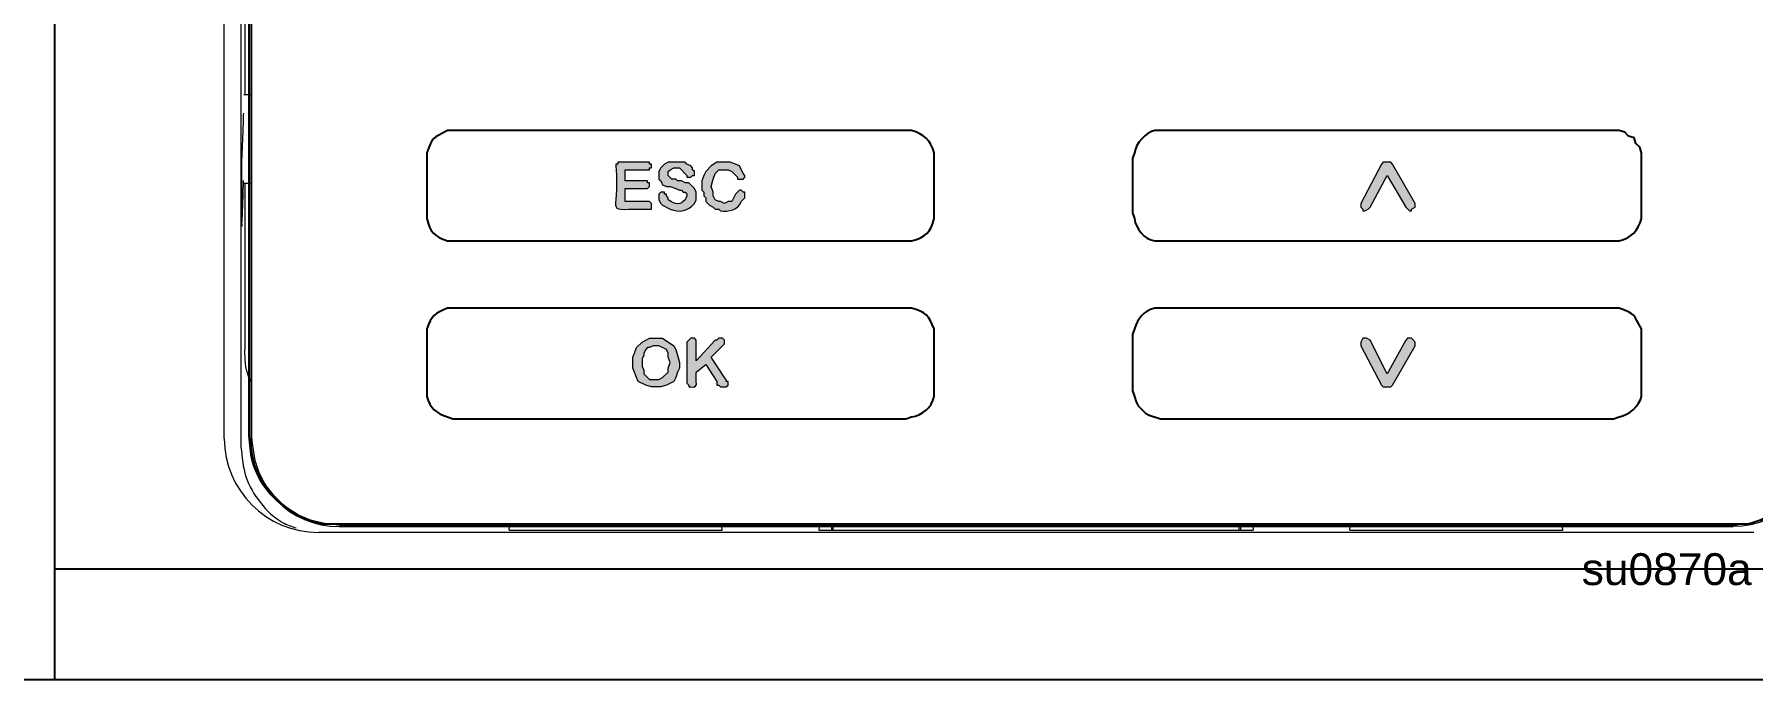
# Model space of a CAD drawing. Header units: millimetres. Extents: x 11355 to 11505, y 8083 to 8171.
# Drawn here: x 11372.569 to 11375.773, y 8087.563 to 8088.766 of the extents above; entities that cross this region are included whole.
import ezdxf

# ---------------------------------------------------------------- set-up
doc = ezdxf.new("R2010")
doc.units = ezdxf.units.MM
doc.layers.add('UPS', color=7, linetype='Continuous')
doc.styles.get("Standard").update_dxf_attribs({"font": 'arial.ttf'})

# ---------------------------------------------------------------- blocks, each defined once
blk = doc.blocks.new('UPS - Display Interface')
at = {"layer": 'UPS'}
h = blk.add_hatch(color=256, dxfattribs=at)
h.dxf.hatch_style = 1
edge = h.paths.add_edge_path()
edge.add_spline(control_points=[(-49.44, 45.36), (-49.44, 45.36), (-52.32, 45.36), (-52.32, 45.36), (-52.32, 45.36), (-52.32, 43.92), (-52.32, 43.92), (-52.32, 43.92), (-49.44, 43.92), (-49.44, 43.92), (-49.44, 43.92), (-49.44, 43.68), (-49.44, 43.68), (-49.44, 43.68), (-49.2, 43.68), (-49.2, 43.68), (-49.2, 43.68), (-49.2, 43.2), (-49.2, 43.2), (-49.2, 43.2), (-49.44, 42.96), (-49.44, 42.96), (-49.44, 42.96), (-52.32, 42.96), (-52.32, 42.96), (-52.32, 42.96), (-52.32, 41.28), (-52.32, 41.28), (-52.32, 41.28), (-49.2, 41.28), (-49.2, 41.28), (-49.2, 41.28), (-48.96, 41.04), (-48.96, 41.04), (-48.96, 41.04), (-48.96, 40.32), (-48.96, 40.32), (-48.96, 40.32), (-49.2, 40.32), (-49.2, 40.32), (-55.49, 40.41), (-52.92, 39.13), (-53.52, 45.84), (-53.52, 45.84), (-53.52, 46.08), (-53.52, 46.08), (-53.52, 46.08), (-53.28, 46.08), (-53.28, 46.08), (-53.28, 46.08), (-53.28, 46.32), (-53.28, 46.32), (-53.28, 46.32), (-49.2, 46.32), (-49.2, 46.32), (-49.2, 46.32), (-49.2, 46.08), (-49.2, 46.08), (-49.2, 46.08), (-48.96, 46.08), (-48.96, 46.08), (-48.96, 46.08), (-48.96, 45.6), (-48.96, 45.6), (-48.96, 45.6), (-49.2, 45.6), (-49.2, 45.6), (-49.2, 45.6), (-49.2, 45.36), (-49.2, 45.36), (-49.2, 45.36), (-49.44, 45.36), (-49.44, 45.36)], knot_values=[0, 0, 0, 0, 1, 1, 1, 2, 2, 2, 3, 3, 3, 4, 4, 4, 5, 5, 5, 6, 6, 6, 7, 7, 7, 8, 8, 8, 9, 9, 9, 10, 10, 10, 11, 11, 11, 12, 12, 12, 13, 13, 13, 14, 14, 14, 15, 15, 15, 16, 16, 16, 17, 17, 17, 18, 18, 18, 19, 19, 19, 20, 20, 20, 21, 21, 21, 22, 22, 22, 23, 23, 23, 24, 24, 24, 24], degree=3, periodic=0)
edge = h.paths.add_edge_path()
edge.add_spline(control_points=[(-43.2, 42), (-43.2, 42), (-43.2, 41.52), (-43.2, 41.52), (-43.2, 41.52), (-43.44, 41.04), (-43.44, 41.04), (-44.27, 40.07), (-45.36, 39.79), (-46.56, 40.32), (-46.56, 40.32), (-47.52, 40.8), (-47.52, 40.8), (-47.52, 40.8), (-47.76, 41.04), (-47.76, 41.04), (-47.76, 41.04), (-48, 41.52), (-48, 41.52), (-48, 41.52), (-48, 42.24), (-48, 42.24), (-48, 42.24), (-47.76, 42.48), (-47.76, 42.48), (-47.76, 42.48), (-47.28, 42.48), (-47.28, 42.48), (-47.28, 42.48), (-47.28, 42.24), (-47.28, 42.24), (-47.28, 42.24), (-47.04, 42.24), (-47.04, 42.24), (-47.04, 42.24), (-47.04, 42), (-47.04, 42), (-47.04, 42), (-46.8, 41.76), (-46.8, 41.76), (-46.8, 41.76), (-46.8, 41.52), (-46.8, 41.52), (-46.37, 41.13), (-45.35, 40.69), (-44.88, 41.28), (-44.88, 41.28), (-44.64, 41.52), (-44.64, 41.52), (-44.64, 41.52), (-44.4, 42), (-44.4, 42), (-44.4, 42), (-44.4, 42.24), (-44.4, 42.24), (-44.4, 42.24), (-44.64, 42.48), (-44.64, 42.48), (-44.64, 42.48), (-44.88, 42.48), (-44.88, 42.48), (-44.88, 42.48), (-45.12, 42.72), (-45.12, 42.72), (-45.12, 42.72), (-45.36, 42.72), (-45.36, 42.72), (-45.36, 42.72), (-45.84, 42.96), (-45.84, 42.96), (-45.84, 42.96), (-46.56, 43.2), (-46.56, 43.2), (-46.56, 43.2), (-47.04, 43.2), (-47.04, 43.2), (-47.04, 43.2), (-47.52, 43.44), (-47.52, 43.44), (-47.52, 43.44), (-47.76, 43.92), (-47.76, 43.92), (-47.76, 43.92), (-48, 44.16), (-48, 44.16), (-48, 44.16), (-48, 45.12), (-48, 45.12), (-48, 45.12), (-47.76, 45.6), (-47.76, 45.6), (-47.76, 45.6), (-47.28, 46.08), (-47.28, 46.08), (-47.28, 46.08), (-46.8, 46.32), (-46.8, 46.32), (-46.8, 46.32), (-44.64, 46.32), (-44.64, 46.32), (-44.64, 46.32), (-44.4, 46.08), (-44.4, 46.08), (-44.4, 46.08), (-43.92, 45.84), (-43.92, 45.84), (-43.92, 45.84), (-43.68, 45.6), (-43.68, 45.6), (-43.68, 45.6), (-43.68, 45.36), (-43.68, 45.36), (-43.68, 45.36), (-43.44, 45.12), (-43.44, 45.12), (-43.44, 45.12), (-43.44, 44.64), (-43.44, 44.64), (-43.44, 44.64), (-43.68, 44.64), (-43.68, 44.64), (-43.68, 44.64), (-43.92, 44.4), (-43.92, 44.4), (-43.92, 44.4), (-44.4, 44.4), (-44.4, 44.4), (-44.4, 44.4), (-44.4, 44.64), (-44.4, 44.64), (-44.4, 44.64), (-45.36, 45.6), (-45.36, 45.6), (-45.36, 45.6), (-46.08, 45.6), (-46.08, 45.6), (-46.08, 45.6), (-46.56, 45.36), (-46.56, 45.36), (-46.56, 45.36), (-46.8, 45.12), (-46.8, 45.12), (-46.8, 45.12), (-46.8, 44.64), (-46.8, 44.64), (-46.8, 44.64), (-46.32, 44.16), (-46.32, 44.16), (-46.32, 44.16), (-45.84, 44.16), (-45.84, 44.16), (-45.84, 44.16), (-45.6, 43.92), (-45.6, 43.92), (-45.6, 43.92), (-45.12, 43.92), (-45.12, 43.92), (-45.12, 43.92), (-44.64, 43.68), (-44.64, 43.68), (-44.64, 43.68), (-44.16, 43.68), (-44.16, 43.68), (-44.16, 43.68), (-43.44, 42.96), (-43.44, 42.96), (-43.44, 42.96), (-43.2, 42.48), (-43.2, 42.48), (-43.2, 42.48), (-43.2, 42), (-43.2, 42)], knot_values=[0, 0, 0, 0, 1, 1, 1, 2, 2, 2, 3, 3, 3, 4, 4, 4, 5, 5, 5, 6, 6, 6, 7, 7, 7, 8, 8, 8, 9, 9, 9, 10, 10, 10, 11, 11, 11, 12, 12, 12, 13, 13, 13, 14, 14, 14, 15, 15, 15, 16, 16, 16, 17, 17, 17, 18, 18, 18, 19, 19, 19, 20, 20, 20, 21, 21, 21, 22, 22, 22, 23, 23, 23, 24, 24, 24, 25, 25, 25, 26, 26, 26, 27, 27, 27, 28, 28, 28, 29, 29, 29, 30, 30, 30, 31, 31, 31, 32, 32, 32, 33, 33, 33, 34, 34, 34, 35, 35, 35, 36, 36, 36, 37, 37, 37, 38, 38, 38, 39, 39, 39, 40, 40, 40, 41, 41, 41, 42, 42, 42, 43, 43, 43, 44, 44, 44, 45, 45, 45, 46, 46, 46, 47, 47, 47, 48, 48, 48, 49, 49, 49, 50, 50, 50, 51, 51, 51, 52, 52, 52, 53, 53, 53, 54, 54, 54, 55, 55, 55, 56, 56, 56, 57, 57, 57, 57], degree=3, periodic=0)
edge = h.paths.add_edge_path()
edge.add_spline(control_points=[(-36.96, 42.24), (-36.96, 42.24), (-36.96, 41.76), (-36.96, 41.76), (-36.96, 41.76), (-37.44, 41.28), (-37.44, 41.28), (-37.78, 40.2), (-39.1, 39.96), (-40.08, 40.08), (-40.08, 40.08), (-40.32, 40.32), (-40.32, 40.32), (-40.32, 40.32), (-40.8, 40.32), (-40.8, 40.32), (-40.8, 40.32), (-41.04, 40.56), (-41.04, 40.56), (-41.04, 40.56), (-41.52, 40.8), (-41.52, 40.8), (-41.52, 40.8), (-42, 41.28), (-42, 41.28), (-42, 41.28), (-42, 41.76), (-42, 41.76), (-42, 41.76), (-42.24, 42), (-42.24, 42), (-42.24, 42), (-42.24, 42.48), (-42.24, 42.48), (-42.24, 42.48), (-42.48, 42.72), (-42.48, 42.72), (-42.48, 42.72), (-42.48, 43.92), (-42.48, 43.92), (-42.48, 43.92), (-42.24, 44.64), (-42.24, 44.64), (-42.24, 44.64), (-42, 45.12), (-42, 45.12), (-42, 45.12), (-41.28, 45.84), (-41.28, 45.84), (-41.28, 45.84), (-40.56, 46.32), (-40.56, 46.32), (-40.56, 46.32), (-38.88, 46.32), (-38.88, 46.32), (-38.88, 46.32), (-38.16, 46.08), (-38.16, 46.08), (-38.16, 46.08), (-37.68, 45.84), (-37.68, 45.84), (-37.68, 45.84), (-37.2, 44.88), (-37.2, 44.88), (-37.2, 44.88), (-36.96, 44.64), (-36.96, 44.64), (-36.96, 44.64), (-36.96, 44.4), (-36.96, 44.4), (-36.96, 44.4), (-37.2, 44.16), (-37.2, 44.16), (-37.2, 44.16), (-37.92, 44.16), (-37.92, 44.16), (-37.92, 44.16), (-37.92, 44.4), (-37.92, 44.4), (-37.92, 44.4), (-38.64, 45.12), (-38.64, 45.12), (-38.64, 45.12), (-39.12, 45.36), (-39.12, 45.36), (-39.12, 45.36), (-40.32, 45.36), (-40.32, 45.36), (-40.32, 45.36), (-40.8, 44.88), (-40.8, 44.88), (-40.8, 44.88), (-41.04, 44.16), (-41.04, 44.16), (-41.04, 44.16), (-41.28, 43.2), (-41.28, 43.2), (-41.28, 43.2), (-41.04, 42.48), (-41.04, 42.48), (-41.04, 42.48), (-41.04, 42), (-41.04, 42), (-41.04, 42), (-40.8, 41.52), (-40.8, 41.52), (-40.8, 41.52), (-40.32, 41.28), (-40.32, 41.28), (-40.32, 41.28), (-40.08, 41.28), (-40.08, 41.28), (-40.08, 41.28), (-39.6, 41.04), (-39.6, 41.04), (-39.6, 41.04), (-39.12, 41.28), (-39.12, 41.28), (-39.12, 41.28), (-38.64, 41.28), (-38.64, 41.28), (-38.64, 41.28), (-38.16, 42.24), (-38.16, 42.24), (-38.16, 42.24), (-37.68, 42.72), (-37.68, 42.72), (-37.68, 42.72), (-37.44, 42.72), (-37.44, 42.72), (-37.44, 42.72), (-37.2, 42.48), (-37.2, 42.48), (-37.2, 42.48), (-36.96, 42.48), (-36.96, 42.48), (-36.96, 42.48), (-36.96, 42.24), (-36.96, 42.24)], knot_values=[0, 0, 0, 0, 1, 1, 1, 2, 2, 2, 3, 3, 3, 4, 4, 4, 5, 5, 5, 6, 6, 6, 7, 7, 7, 8, 8, 8, 9, 9, 9, 10, 10, 10, 11, 11, 11, 12, 12, 12, 13, 13, 13, 14, 14, 14, 15, 15, 15, 16, 16, 16, 17, 17, 17, 18, 18, 18, 19, 19, 19, 20, 20, 20, 21, 21, 21, 22, 22, 22, 23, 23, 23, 24, 24, 24, 25, 25, 25, 26, 26, 26, 27, 27, 27, 28, 28, 28, 29, 29, 29, 30, 30, 30, 31, 31, 31, 32, 32, 32, 33, 33, 33, 34, 34, 34, 35, 35, 35, 36, 36, 36, 37, 37, 37, 38, 38, 38, 39, 39, 39, 40, 40, 40, 41, 41, 41, 42, 42, 42, 43, 43, 43, 44, 44, 44, 45, 45, 45, 46, 46, 46, 46], degree=3, periodic=0)
for points in [[(48.96, 41.04), (46.08, 46.08), (45.84, 46.32), (44.88, 46.32), (44.64, 46.08), (42, 41.04), (42, 40.56), (42.24, 40.32), (42.24, 40.08), (42.48, 40.08), (42.96, 40.32), (43.2, 40.56), (45.36, 44.64), (47.76, 40.56), (48.24, 40.08), (48.48, 40.08), (48.48, 40.32), (48.96, 40.56)], [(48.48, 23.76), (48, 23.76), (47.76, 23.52), (45.36, 19.2), (43.2, 23.52), (42.72, 23.76), (42.24, 23.76), (42, 23.28), (42, 22.8), (44.64, 17.76), (44.88, 17.52), (45.84, 17.52), (46.08, 17.76), (48.96, 22.8), (48.96, 23.28)]]:
    blk.add_hatch(color=256, dxfattribs=at).paths.add_polyline_path(points)
h = blk.add_hatch(color=256, dxfattribs=at)
h.paths.add_polyline_path([(-48.48, 23.76), (-47.52, 23.76), (-46.08, 22.8), (-45.84, 22.32), (-45.6, 21.6), (-45.36, 20.64), (-45.36, 19.92), (-45.6, 19.44), (-45.84, 18.72), (-46.08, 18.24), (-47.04, 17.76), (-47.76, 17.52), (-48.96, 17.52), (-49.68, 17.76), (-50.64, 18.24), (-50.88, 18.72), (-51.12, 19.44), (-51.36, 19.92), (-51.36, 21.36), (-51.12, 21.84), (-50.88, 22.56), (-50.16, 23.28), (-49.2, 23.76)])
h.paths.add_polyline_path([(-46.56, 20.64), (-46.8, 21.36), (-46.8, 21.84), (-47.04, 22.32), (-48, 22.8), (-48.72, 22.8), (-49.2, 22.56), (-49.44, 22.56), (-49.68, 22.32), (-49.92, 21.84), (-49.92, 21.6), (-50.16, 21.12), (-50.16, 20.16), (-49.92, 19.68), (-49.92, 19.2), (-49.2, 18.48), (-48, 18.48), (-47.52, 18.72), (-46.8, 19.44), (-46.8, 19.92)])
h = blk.add_hatch(color=256, dxfattribs=at)
h.dxf.hatch_style = 1
edge = h.paths.add_edge_path()
edge.add_spline(control_points=[(-43.2, 23.04), (-43.2, 23.04), (-43.2, 20.88), (-43.2, 20.88), (-43.2, 20.88), (-40.8, 23.52), (-40.8, 23.52), (-40.8, 23.52), (-40.56, 23.52), (-40.56, 23.52), (-40.56, 23.52), (-40.32, 23.76), (-40.32, 23.76), (-40.32, 23.76), (-39.84, 23.76), (-39.84, 23.76), (-39.84, 23.76), (-39.6, 23.52), (-39.6, 23.52), (-39.6, 23.52), (-39.6, 23.04), (-39.6, 23.04), (-39.6, 23.04), (-41.28, 21.36), (-41.28, 21.36), (-41.28, 21.36), (-39.6, 18.72), (-39.6, 18.72), (-39.6, 18.72), (-39.36, 18.48), (-39.36, 18.48), (-39.36, 18.48), (-39.36, 18.24), (-39.36, 18.24), (-39.36, 18.24), (-39.12, 18.24), (-39.12, 18.24), (-39.12, 18.24), (-39.12, 17.76), (-39.12, 17.76), (-39.12, 17.76), (-39.36, 17.52), (-39.36, 17.52), (-39.36, 17.52), (-40.08, 17.52), (-40.08, 17.52), (-40.08, 17.52), (-40.32, 17.76), (-40.32, 17.76), (-40.32, 17.76), (-40.56, 17.76), (-40.56, 17.76), (-40.56, 17.76), (-40.56, 18.24), (-40.56, 18.24), (-40.56, 18.24), (-42, 20.4), (-42, 20.4), (-42, 20.4), (-43.2, 19.44), (-43.2, 19.44), (-43.2, 19.44), (-43.2, 18.24), (-43.2, 18.24), (-43.13, 17.61), (-43.29, 17.45), (-43.92, 17.52), (-43.92, 17.52), (-44.16, 17.52), (-44.16, 17.52), (-44.16, 17.52), (-44.16, 17.76), (-44.16, 17.76), (-44.16, 17.76), (-44.4, 18), (-44.4, 18), (-44.4, 18), (-44.4, 23.28), (-44.4, 23.28), (-44.4, 23.28), (-43.92, 23.76), (-43.92, 23.76), (-43.92, 23.76), (-43.44, 23.76), (-43.44, 23.76), (-43.44, 23.76), (-43.2, 23.52), (-43.2, 23.52), (-43.2, 23.52), (-43.2, 23.04), (-43.2, 23.04)], knot_values=[0, 0, 0, 0, 1, 1, 1, 2, 2, 2, 3, 3, 3, 4, 4, 4, 5, 5, 5, 6, 6, 6, 7, 7, 7, 8, 8, 8, 9, 9, 9, 10, 10, 10, 11, 11, 11, 12, 12, 12, 13, 13, 13, 14, 14, 14, 15, 15, 15, 16, 16, 16, 17, 17, 17, 18, 18, 18, 19, 19, 19, 20, 20, 20, 21, 21, 21, 22, 22, 22, 23, 23, 23, 24, 24, 24, 25, 25, 25, 26, 26, 26, 27, 27, 27, 28, 28, 28, 29, 29, 29, 30, 30, 30, 30], degree=3, periodic=0)
at = {"layer": 'UPS', "lineweight": 25}
for points in [[(-100.56, 189.84), (-100.56, 11.28)], [(-77.76, 46.8), (-77.76, 39.84)], [(-12.72, 39.84), (-12.72, 46.8)], [(12.72, 46.8), (12.72, 39.84)], [(78, 39.84), (78, 46.8)], [(-77.76, 24.24), (-77.76, 17.04)], [(-12.72, 17.04), (-12.72, 24.24)], [(12.72, 24.24), (12.72, 17.04)], [(78, 17.04), (78, 24.24)], [(12.72, 17.04), (12.96, 16.32), (13.2, 15.6), (13.44, 15.12), (14.4, 14.16), (14.88, 13.92), (16.32, 13.44), (74.4, 13.44)], [(-89.28, 0), (89.28, 0)]]:
    blk.add_lwpolyline(points, dxfattribs=at)
at = {"layer": 'UPS', "lineweight": 0}
for points in [[(48.96, 41.04), (46.08, 46.08), (45.84, 46.32), (44.88, 46.32), (44.64, 46.08), (42, 41.04), (42, 40.56), (42.24, 40.32), (42.24, 40.08), (42.48, 40.08), (42.96, 40.32), (43.2, 40.56), (45.36, 44.64), (47.76, 40.56), (48.24, 40.08), (48.48, 40.08), (48.48, 40.32), (48.96, 40.56), (48.96, 41.04)], [(-48.48, 23.76), (-47.52, 23.76), (-46.08, 22.8), (-45.84, 22.32), (-45.6, 21.6), (-45.36, 20.64), (-45.36, 19.92), (-45.6, 19.44), (-45.84, 18.72), (-46.08, 18.24), (-47.04, 17.76), (-47.76, 17.52), (-48.96, 17.52), (-49.68, 17.76), (-50.64, 18.24), (-50.88, 18.72), (-51.12, 19.44), (-51.36, 19.92), (-51.36, 21.36), (-51.12, 21.84), (-50.88, 22.56), (-50.16, 23.28), (-49.2, 23.76), (-48.48, 23.76)], [(-46.56, 20.64), (-46.8, 21.36), (-46.8, 21.84), (-47.04, 22.32), (-48, 22.8), (-48.72, 22.8), (-49.2, 22.56), (-49.44, 22.56), (-49.68, 22.32), (-49.92, 21.84), (-49.92, 21.6), (-50.16, 21.12), (-50.16, 20.16), (-49.92, 19.68), (-49.92, 19.2), (-49.2, 18.48), (-48, 18.48), (-47.52, 18.72), (-46.8, 19.44), (-46.8, 19.92), (-46.56, 20.64)], [(48.48, 23.76), (48, 23.76), (47.76, 23.52), (45.36, 19.2), (43.2, 23.52), (42.72, 23.76), (42.24, 23.76), (42, 23.28), (42, 22.8), (44.64, 17.76), (44.88, 17.52), (45.84, 17.52), (46.08, 17.76), (48.96, 22.8), (48.96, 23.28), (48.48, 23.76)]]:
    blk.add_lwpolyline(points, dxfattribs=at)
at = {"layer": 'UPS', "lineweight": 25}
for points, knots in [([(-12.72, 46.8), (-12.72, 46.8), (-12.72, 47.52), (-12.72, 47.52), (-13.13, 49.17), (-14.01, 49.91), (-15.6, 50.4), (-15.6, 50.4), (-16.32, 50.4), (-16.32, 50.4), (-16.32, 50.4), (-74.4, 50.4), (-74.4, 50.4), (-74.4, 50.4), (-75.12, 50.4), (-75.12, 50.4), (-76.98, 49.29), (-77.03, 49.65), (-77.76, 47.52), (-77.76, 47.52), (-77.76, 46.8), (-77.76, 46.8)], [0, 0, 0, 0, 1, 1, 1, 2, 2, 2, 3, 3, 3, 4, 4, 4, 5, 5, 5, 6, 6, 6, 7, 7, 7, 7]), ([(78, 46.8), (78, 46.8), (78, 47.52), (78, 47.52), (78, 47.52), (77.76, 48.24), (77.76, 48.24), (77.76, 48.24), (77.28, 48.72), (77.28, 48.72), (77.28, 48.72), (77.04, 49.44), (77.04, 49.44), (77.04, 49.44), (76.32, 49.68), (76.32, 49.68), (76.32, 49.68), (75.84, 50.16), (75.84, 50.16), (75.84, 50.16), (75.12, 50.4), (75.12, 50.4), (75.12, 50.4), (74.4, 50.4), (74.4, 50.4), (74.4, 50.4), (16.32, 50.4), (16.32, 50.4), (16.32, 50.4), (15.6, 50.4), (15.6, 50.4), (14.39, 50.11), (13.19, 48.82), (12.96, 47.52), (12.96, 47.52), (12.72, 46.8), (12.72, 46.8)], [0, 0, 0, 0, 1, 1, 1, 2, 2, 2, 3, 3, 3, 4, 4, 4, 5, 5, 5, 6, 6, 6, 7, 7, 7, 8, 8, 8, 9, 9, 9, 10, 10, 10, 11, 11, 11, 12, 12, 12, 12]), ([(-77.76, 39.84), (-77.76, 39.84), (-77.76, 39.12), (-77.76, 39.12), (-77.34, 37.36), (-76.78, 36.84), (-75.12, 36.24), (-75.12, 36.24), (-74.4, 36.24), (-74.4, 36.24), (-74.4, 36.24), (-16.32, 36.24), (-16.32, 36.24)], [0, 0, 0, 0, 1, 1, 1, 2, 2, 2, 3, 3, 3, 4, 4, 4, 4]), ([(-16.32, 36.24), (-16.32, 36.24), (-15.6, 36.24), (-15.6, 36.24), (-13.81, 36.67), (-13.15, 37.33), (-12.72, 39.12), (-12.72, 39.12), (-12.72, 39.84), (-12.72, 39.84)], [0, 0, 0, 0, 1, 1, 1, 2, 2, 2, 3, 3, 3, 3]), ([(12.72, 39.84), (12.72, 39.84), (12.96, 39.12), (12.96, 39.12), (13.19, 37.73), (14.16, 36.5), (15.6, 36.24), (15.6, 36.24), (16.32, 36.24), (16.32, 36.24), (16.32, 36.24), (74.4, 36.24), (74.4, 36.24)], [0, 0, 0, 0, 1, 1, 1, 2, 2, 2, 3, 3, 3, 4, 4, 4, 4]), ([(74.4, 36.24), (74.4, 36.24), (75.12, 36.24), (75.12, 36.24), (76.77, 36.65), (77.51, 37.53), (78, 39.12), (78, 39.12), (78, 39.84), (78, 39.84)], [0, 0, 0, 0, 1, 1, 1, 2, 2, 2, 3, 3, 3, 3]), ([(-12.72, 24.24), (-12.72, 24.24), (-12.72, 24.96), (-12.72, 24.96), (-13.32, 26.62), (-13.84, 27.18), (-15.6, 27.6), (-15.6, 27.6), (-16.32, 27.6), (-16.32, 27.6), (-16.32, 27.6), (-74.4, 27.6), (-74.4, 27.6), (-74.4, 27.6), (-75.12, 27.6), (-75.12, 27.6), (-76.78, 26.99), (-77.14, 26.62), (-77.76, 24.96), (-77.76, 24.96), (-77.76, 24.24), (-77.76, 24.24)], [0, 0, 0, 0, 1, 1, 1, 2, 2, 2, 3, 3, 3, 4, 4, 4, 5, 5, 5, 6, 6, 6, 7, 7, 7, 7]), ([(78, 24.24), (78, 24.24), (78, 24.96), (78, 24.96), (76.89, 26.82), (77.25, 26.88), (75.12, 27.6), (75.12, 27.6), (74.4, 27.6), (74.4, 27.6), (74.4, 27.6), (16.32, 27.6), (16.32, 27.6), (16.32, 27.6), (15.6, 27.6), (15.6, 27.6), (14, 27.2), (13.49, 26.37), (12.96, 24.96), (12.96, 24.96), (12.72, 24.24), (12.72, 24.24)], [0, 0, 0, 0, 1, 1, 1, 2, 2, 2, 3, 3, 3, 4, 4, 4, 5, 5, 5, 6, 6, 6, 7, 7, 7, 7]), ([(-77.76, 17.04), (-77.76, 17.04), (-77.76, 16.32), (-77.76, 16.32), (-77.36, 14.72), (-76.53, 14.21), (-75.12, 13.68), (-75.12, 13.68), (-74.4, 13.44), (-74.4, 13.44), (-74.4, 13.44), (-16.32, 13.44), (-16.32, 13.44)], [0, 0, 0, 0, 1, 1, 1, 2, 2, 2, 3, 3, 3, 4, 4, 4, 4]), ([(-16.32, 13.44), (-16.32, 13.44), (-15.6, 13.68), (-15.6, 13.68), (-14.21, 13.91), (-12.98, 14.88), (-12.72, 16.32), (-12.72, 16.32), (-12.72, 17.04), (-12.72, 17.04)], [0, 0, 0, 0, 1, 1, 1, 2, 2, 2, 3, 3, 3, 3]), ([(74.4, 13.44), (74.4, 13.44), (75.12, 13.68), (75.12, 13.68), (76.42, 13.91), (77.71, 15.11), (78, 16.32), (78, 16.32), (78, 17.04), (78, 17.04)], [0, 0, 0, 0, 1, 1, 1, 2, 2, 2, 3, 3, 3, 3]), ([(-100.56, 11.28), (-100.56, 11.28), (-100.32, 8.88), (-100.32, 8.88), (-99.5, 4.39), (-95.73, 1.1), (-91.44, 0), (-91.44, 0), (-89.28, 0), (-89.28, 0)], [0, 0, 0, 0, 1, 1, 1, 2, 2, 2, 3, 3, 3, 3]), ([(89.28, 0), (89.28, 0), (91.68, 0), (91.68, 0), (95.84, 1.03), (99.81, 4.45), (100.32, 8.88), (100.32, 8.88), (100.56, 11.28), (100.56, 11.28)], [0, 0, 0, 0, 1, 1, 1, 2, 2, 2, 3, 3, 3, 3])]:
    blk.add_open_spline(points, degree=3, knots=knots, dxfattribs=at)
at = {"layer": 'UPS', "lineweight": 0}
for points, knots in [([(-49.44, 45.36), (-49.44, 45.36), (-52.32, 45.36), (-52.32, 45.36), (-52.32, 45.36), (-52.32, 43.92), (-52.32, 43.92), (-52.32, 43.92), (-49.44, 43.92), (-49.44, 43.92), (-49.44, 43.92), (-49.44, 43.68), (-49.44, 43.68), (-49.44, 43.68), (-49.2, 43.68), (-49.2, 43.68), (-49.2, 43.68), (-49.2, 43.2), (-49.2, 43.2), (-49.2, 43.2), (-49.44, 42.96), (-49.44, 42.96), (-49.44, 42.96), (-52.32, 42.96), (-52.32, 42.96), (-52.32, 42.96), (-52.32, 41.28), (-52.32, 41.28), (-52.32, 41.28), (-49.2, 41.28), (-49.2, 41.28), (-49.2, 41.28), (-48.96, 41.04), (-48.96, 41.04), (-48.96, 41.04), (-48.96, 40.32), (-48.96, 40.32), (-48.96, 40.32), (-49.2, 40.32), (-49.2, 40.32), (-55.49, 40.41), (-52.92, 39.13), (-53.52, 45.84), (-53.52, 45.84), (-53.52, 46.08), (-53.52, 46.08), (-53.52, 46.08), (-53.28, 46.08), (-53.28, 46.08), (-53.28, 46.08), (-53.28, 46.32), (-53.28, 46.32), (-53.28, 46.32), (-49.2, 46.32), (-49.2, 46.32), (-49.2, 46.32), (-49.2, 46.08), (-49.2, 46.08), (-49.2, 46.08), (-48.96, 46.08), (-48.96, 46.08), (-48.96, 46.08), (-48.96, 45.6), (-48.96, 45.6), (-48.96, 45.6), (-49.2, 45.6), (-49.2, 45.6), (-49.2, 45.6), (-49.2, 45.36), (-49.2, 45.36), (-49.2, 45.36), (-49.44, 45.36), (-49.44, 45.36)], [0, 0, 0, 0, 1, 1, 1, 2, 2, 2, 3, 3, 3, 4, 4, 4, 5, 5, 5, 6, 6, 6, 7, 7, 7, 8, 8, 8, 9, 9, 9, 10, 10, 10, 11, 11, 11, 12, 12, 12, 13, 13, 13, 14, 14, 14, 15, 15, 15, 16, 16, 16, 17, 17, 17, 18, 18, 18, 19, 19, 19, 20, 20, 20, 21, 21, 21, 22, 22, 22, 23, 23, 23, 24, 24, 24, 24]), ([(-43.2, 42), (-43.2, 42), (-43.2, 41.52), (-43.2, 41.52), (-43.2, 41.52), (-43.44, 41.04), (-43.44, 41.04), (-44.27, 40.07), (-45.36, 39.79), (-46.56, 40.32), (-46.56, 40.32), (-47.52, 40.8), (-47.52, 40.8), (-47.52, 40.8), (-47.76, 41.04), (-47.76, 41.04), (-47.76, 41.04), (-48, 41.52), (-48, 41.52), (-48, 41.52), (-48, 42.24), (-48, 42.24), (-48, 42.24), (-47.76, 42.48), (-47.76, 42.48), (-47.76, 42.48), (-47.28, 42.48), (-47.28, 42.48), (-47.28, 42.48), (-47.28, 42.24), (-47.28, 42.24), (-47.28, 42.24), (-47.04, 42.24), (-47.04, 42.24), (-47.04, 42.24), (-47.04, 42), (-47.04, 42), (-47.04, 42), (-46.8, 41.76), (-46.8, 41.76), (-46.8, 41.76), (-46.8, 41.52), (-46.8, 41.52), (-46.37, 41.13), (-45.35, 40.69), (-44.88, 41.28), (-44.88, 41.28), (-44.64, 41.52), (-44.64, 41.52), (-44.64, 41.52), (-44.4, 42), (-44.4, 42), (-44.4, 42), (-44.4, 42.24), (-44.4, 42.24), (-44.4, 42.24), (-44.64, 42.48), (-44.64, 42.48), (-44.64, 42.48), (-44.88, 42.48), (-44.88, 42.48), (-44.88, 42.48), (-45.12, 42.72), (-45.12, 42.72), (-45.12, 42.72), (-45.36, 42.72), (-45.36, 42.72), (-45.36, 42.72), (-45.84, 42.96), (-45.84, 42.96), (-45.84, 42.96), (-46.56, 43.2), (-46.56, 43.2), (-46.56, 43.2), (-47.04, 43.2), (-47.04, 43.2), (-47.04, 43.2), (-47.52, 43.44), (-47.52, 43.44), (-47.52, 43.44), (-47.76, 43.92), (-47.76, 43.92), (-47.76, 43.92), (-48, 44.16), (-48, 44.16), (-48, 44.16), (-48, 45.12), (-48, 45.12), (-48, 45.12), (-47.76, 45.6), (-47.76, 45.6), (-47.76, 45.6), (-47.28, 46.08), (-47.28, 46.08), (-47.28, 46.08), (-46.8, 46.32), (-46.8, 46.32), (-46.8, 46.32), (-44.64, 46.32), (-44.64, 46.32), (-44.64, 46.32), (-44.4, 46.08), (-44.4, 46.08), (-44.4, 46.08), (-43.92, 45.84), (-43.92, 45.84), (-43.92, 45.84), (-43.68, 45.6), (-43.68, 45.6), (-43.68, 45.6), (-43.68, 45.36), (-43.68, 45.36), (-43.68, 45.36), (-43.44, 45.12), (-43.44, 45.12), (-43.44, 45.12), (-43.44, 44.64), (-43.44, 44.64), (-43.44, 44.64), (-43.68, 44.64), (-43.68, 44.64), (-43.68, 44.64), (-43.92, 44.4), (-43.92, 44.4), (-43.92, 44.4), (-44.4, 44.4), (-44.4, 44.4), (-44.4, 44.4), (-44.4, 44.64), (-44.4, 44.64), (-44.4, 44.64), (-45.36, 45.6), (-45.36, 45.6), (-45.36, 45.6), (-46.08, 45.6), (-46.08, 45.6), (-46.08, 45.6), (-46.56, 45.36), (-46.56, 45.36), (-46.56, 45.36), (-46.8, 45.12), (-46.8, 45.12), (-46.8, 45.12), (-46.8, 44.64), (-46.8, 44.64), (-46.8, 44.64), (-46.32, 44.16), (-46.32, 44.16), (-46.32, 44.16), (-45.84, 44.16), (-45.84, 44.16), (-45.84, 44.16), (-45.6, 43.92), (-45.6, 43.92), (-45.6, 43.92), (-45.12, 43.92), (-45.12, 43.92), (-45.12, 43.92), (-44.64, 43.68), (-44.64, 43.68), (-44.64, 43.68), (-44.16, 43.68), (-44.16, 43.68), (-44.16, 43.68), (-43.44, 42.96), (-43.44, 42.96), (-43.44, 42.96), (-43.2, 42.48), (-43.2, 42.48), (-43.2, 42.48), (-43.2, 42), (-43.2, 42)], [0, 0, 0, 0, 1, 1, 1, 2, 2, 2, 3, 3, 3, 4, 4, 4, 5, 5, 5, 6, 6, 6, 7, 7, 7, 8, 8, 8, 9, 9, 9, 10, 10, 10, 11, 11, 11, 12, 12, 12, 13, 13, 13, 14, 14, 14, 15, 15, 15, 16, 16, 16, 17, 17, 17, 18, 18, 18, 19, 19, 19, 20, 20, 20, 21, 21, 21, 22, 22, 22, 23, 23, 23, 24, 24, 24, 25, 25, 25, 26, 26, 26, 27, 27, 27, 28, 28, 28, 29, 29, 29, 30, 30, 30, 31, 31, 31, 32, 32, 32, 33, 33, 33, 34, 34, 34, 35, 35, 35, 36, 36, 36, 37, 37, 37, 38, 38, 38, 39, 39, 39, 40, 40, 40, 41, 41, 41, 42, 42, 42, 43, 43, 43, 44, 44, 44, 45, 45, 45, 46, 46, 46, 47, 47, 47, 48, 48, 48, 49, 49, 49, 50, 50, 50, 51, 51, 51, 52, 52, 52, 53, 53, 53, 54, 54, 54, 55, 55, 55, 56, 56, 56, 57, 57, 57, 57]), ([(-36.96, 42.24), (-36.96, 42.24), (-36.96, 41.76), (-36.96, 41.76), (-36.96, 41.76), (-37.44, 41.28), (-37.44, 41.28), (-37.78, 40.2), (-39.1, 39.96), (-40.08, 40.08), (-40.08, 40.08), (-40.32, 40.32), (-40.32, 40.32), (-40.32, 40.32), (-40.8, 40.32), (-40.8, 40.32), (-40.8, 40.32), (-41.04, 40.56), (-41.04, 40.56), (-41.04, 40.56), (-41.52, 40.8), (-41.52, 40.8), (-41.52, 40.8), (-42, 41.28), (-42, 41.28), (-42, 41.28), (-42, 41.76), (-42, 41.76), (-42, 41.76), (-42.24, 42), (-42.24, 42), (-42.24, 42), (-42.24, 42.48), (-42.24, 42.48), (-42.24, 42.48), (-42.48, 42.72), (-42.48, 42.72), (-42.48, 42.72), (-42.48, 43.92), (-42.48, 43.92), (-42.48, 43.92), (-42.24, 44.64), (-42.24, 44.64), (-42.24, 44.64), (-42, 45.12), (-42, 45.12), (-42, 45.12), (-41.28, 45.84), (-41.28, 45.84), (-41.28, 45.84), (-40.56, 46.32), (-40.56, 46.32), (-40.56, 46.32), (-38.88, 46.32), (-38.88, 46.32), (-38.88, 46.32), (-38.16, 46.08), (-38.16, 46.08), (-38.16, 46.08), (-37.68, 45.84), (-37.68, 45.84), (-37.68, 45.84), (-37.2, 44.88), (-37.2, 44.88), (-37.2, 44.88), (-36.96, 44.64), (-36.96, 44.64), (-36.96, 44.64), (-36.96, 44.4), (-36.96, 44.4), (-36.96, 44.4), (-37.2, 44.16), (-37.2, 44.16), (-37.2, 44.16), (-37.92, 44.16), (-37.92, 44.16), (-37.92, 44.16), (-37.92, 44.4), (-37.92, 44.4), (-37.92, 44.4), (-38.64, 45.12), (-38.64, 45.12), (-38.64, 45.12), (-39.12, 45.36), (-39.12, 45.36), (-39.12, 45.36), (-40.32, 45.36), (-40.32, 45.36), (-40.32, 45.36), (-40.8, 44.88), (-40.8, 44.88), (-40.8, 44.88), (-41.04, 44.16), (-41.04, 44.16), (-41.04, 44.16), (-41.28, 43.2), (-41.28, 43.2), (-41.28, 43.2), (-41.04, 42.48), (-41.04, 42.48), (-41.04, 42.48), (-41.04, 42), (-41.04, 42), (-41.04, 42), (-40.8, 41.52), (-40.8, 41.52), (-40.8, 41.52), (-40.32, 41.28), (-40.32, 41.28), (-40.32, 41.28), (-40.08, 41.28), (-40.08, 41.28), (-40.08, 41.28), (-39.6, 41.04), (-39.6, 41.04), (-39.6, 41.04), (-39.12, 41.28), (-39.12, 41.28), (-39.12, 41.28), (-38.64, 41.28), (-38.64, 41.28), (-38.64, 41.28), (-38.16, 42.24), (-38.16, 42.24), (-38.16, 42.24), (-37.68, 42.72), (-37.68, 42.72), (-37.68, 42.72), (-37.44, 42.72), (-37.44, 42.72), (-37.44, 42.72), (-37.2, 42.48), (-37.2, 42.48), (-37.2, 42.48), (-36.96, 42.48), (-36.96, 42.48), (-36.96, 42.48), (-36.96, 42.24), (-36.96, 42.24)], [0, 0, 0, 0, 1, 1, 1, 2, 2, 2, 3, 3, 3, 4, 4, 4, 5, 5, 5, 6, 6, 6, 7, 7, 7, 8, 8, 8, 9, 9, 9, 10, 10, 10, 11, 11, 11, 12, 12, 12, 13, 13, 13, 14, 14, 14, 15, 15, 15, 16, 16, 16, 17, 17, 17, 18, 18, 18, 19, 19, 19, 20, 20, 20, 21, 21, 21, 22, 22, 22, 23, 23, 23, 24, 24, 24, 25, 25, 25, 26, 26, 26, 27, 27, 27, 28, 28, 28, 29, 29, 29, 30, 30, 30, 31, 31, 31, 32, 32, 32, 33, 33, 33, 34, 34, 34, 35, 35, 35, 36, 36, 36, 37, 37, 37, 38, 38, 38, 39, 39, 39, 40, 40, 40, 41, 41, 41, 42, 42, 42, 43, 43, 43, 44, 44, 44, 45, 45, 45, 46, 46, 46, 46]), ([(-43.2, 23.04), (-43.2, 23.04), (-43.2, 20.88), (-43.2, 20.88), (-43.2, 20.88), (-40.8, 23.52), (-40.8, 23.52), (-40.8, 23.52), (-40.56, 23.52), (-40.56, 23.52), (-40.56, 23.52), (-40.32, 23.76), (-40.32, 23.76), (-40.32, 23.76), (-39.84, 23.76), (-39.84, 23.76), (-39.84, 23.76), (-39.6, 23.52), (-39.6, 23.52), (-39.6, 23.52), (-39.6, 23.04), (-39.6, 23.04), (-39.6, 23.04), (-41.28, 21.36), (-41.28, 21.36), (-41.28, 21.36), (-39.6, 18.72), (-39.6, 18.72), (-39.6, 18.72), (-39.36, 18.48), (-39.36, 18.48), (-39.36, 18.48), (-39.36, 18.24), (-39.36, 18.24), (-39.36, 18.24), (-39.12, 18.24), (-39.12, 18.24), (-39.12, 18.24), (-39.12, 17.76), (-39.12, 17.76), (-39.12, 17.76), (-39.36, 17.52), (-39.36, 17.52), (-39.36, 17.52), (-40.08, 17.52), (-40.08, 17.52), (-40.08, 17.52), (-40.32, 17.76), (-40.32, 17.76), (-40.32, 17.76), (-40.56, 17.76), (-40.56, 17.76), (-40.56, 17.76), (-40.56, 18.24), (-40.56, 18.24), (-40.56, 18.24), (-42, 20.4), (-42, 20.4), (-42, 20.4), (-43.2, 19.44), (-43.2, 19.44), (-43.2, 19.44), (-43.2, 18.24), (-43.2, 18.24), (-43.13, 17.61), (-43.29, 17.45), (-43.92, 17.52), (-43.92, 17.52), (-44.16, 17.52), (-44.16, 17.52), (-44.16, 17.52), (-44.16, 17.76), (-44.16, 17.76), (-44.16, 17.76), (-44.4, 18), (-44.4, 18), (-44.4, 18), (-44.4, 23.28), (-44.4, 23.28), (-44.4, 23.28), (-43.92, 23.76), (-43.92, 23.76), (-43.92, 23.76), (-43.44, 23.76), (-43.44, 23.76), (-43.44, 23.76), (-43.2, 23.52), (-43.2, 23.52), (-43.2, 23.52), (-43.2, 23.04), (-43.2, 23.04)], [0, 0, 0, 0, 1, 1, 1, 2, 2, 2, 3, 3, 3, 4, 4, 4, 5, 5, 5, 6, 6, 6, 7, 7, 7, 8, 8, 8, 9, 9, 9, 10, 10, 10, 11, 11, 11, 12, 12, 12, 13, 13, 13, 14, 14, 14, 15, 15, 15, 16, 16, 16, 17, 17, 17, 18, 18, 18, 19, 19, 19, 20, 20, 20, 21, 21, 21, 22, 22, 22, 23, 23, 23, 24, 24, 24, 25, 25, 25, 26, 26, 26, 27, 27, 27, 28, 28, 28, 29, 29, 29, 30, 30, 30, 30])]:
    blk.add_open_spline(points, degree=3, knots=knots, dxfattribs=at)
at = {"layer": 'UPS', "insert": (70.32, -7.92), "char_height": 4.08, "attachment_point": 7}
blk.add_mtext('\\fArial|b0|i0|c0|p34;\\W0.996717;su0870a', dxfattribs=at)
blk = doc.blocks.new('UPS - 2.2kVA (APC SRT2200RMXLI-NC)')
at = {"linetype": 'Continuous'}
for p, q in [((2327.8074, 1376.7344), (2327.8074, 1373.2344)), ((2327.8074, 1373.4411), (2331.4872, 1373.4411)), ((2314.2272, 1373.2344), (2331.6738, 1373.2344))]:
    blk.add_line(p, q, dxfattribs=at)
at = {"linetype": 'Continuous', "lineweight": 18}
for p, q in [((2328.124, 1373.684), (2328.124, 1376.2825)), ((2328.1551, 1376.3024), (2328.1551, 1373.6676)), ((2328.1732, 1376.284), (2328.1732, 1373.6846)), ((2328.1752, 1373.6867), (2328.1752, 1376.2819)), ((2328.1624, 1376.0567), (2328.1624, 1374.3243)), ((2328.1732, 1374.3243), (2328.1601, 1374.3243)), ((2328.1601, 1374.1594), (2328.1732, 1374.1594)), ((2328.1624, 1374.1594), (2328.1624, 1373.8488)), ((2328.1566, 1374.079), (2328.1567, 1374.0796)), ((2330.976, 1373.5087), (2328.2993, 1373.5087)), ((2328.338, 1373.5199), (2330.9373, 1373.5199)), ((2330.9353, 1373.5219), (2328.34, 1373.5219)), ((2328.6554, 1373.5128), (2328.656, 1373.5201)), ((2328.6554, 1373.5128), (2329.0525, 1373.5128)), ((2329.0525, 1373.5128), (2329.0519, 1373.5201)), ((2329.2334, 1373.5201), (2329.2328, 1373.5128)), ((2329.2328, 1373.5128), (2330.0425, 1373.5128)), ((2329.2561, 1373.5199), (2329.2561, 1373.5128)), ((2329.2588, 1373.5199), (2329.2588, 1373.5128)), ((2330.0165, 1373.5128), (2330.0165, 1373.5199)), ((2330.0192, 1373.5128), (2330.0192, 1373.5199)), ((2330.0418, 1373.5201), (2330.0425, 1373.5128)), ((2330.2227, 1373.5128), (2330.2233, 1373.5201)), ((2330.2227, 1373.5128), (2330.6199, 1373.5128)), ((2330.6199, 1373.5128), (2330.6193, 1373.5201))]:
    blk.add_line(p, q, dxfattribs=at)
blk.add_arc((2328.2993, 1373.684), 0.1753, 180, 270, dxfattribs=at)
blk.add_ellipse((2328.3384, 1373.6851), major_axis=(0.117, 0.117), ratio=0.997265, start_param=2.357564, end_param=3.925621, dxfattribs=at)
at = {"linetype": 'Continuous', "lineweight": 18, "extrusion": (0, 0, -1)}
blk.add_ellipse((2330.9368, 1373.6851), major_axis=(-0.117, 0.117), ratio=0.997265, start_param=2.357564, end_param=3.925621, dxfattribs=at)
at = {"linetype": 'Continuous', "lineweight": 18}
for points, knots in [([(2328.1595, 1374.2902), (2328.1594, 1374.2851), (2328.1589, 1374.2689), (2328.1579, 1374.239), (2328.1571, 1374.2215), (2328.1565, 1374.2102)], [0, 0, 0, 0, 0.141171, 0.443924, 1, 1, 1, 1]), ([(2328.1565, 1374.2102), (2328.1564, 1374.2084), (2328.1563, 1374.2048), (2328.1561, 1374.1907), (2328.156, 1374.1719), (2328.156, 1374.15), (2328.156, 1374.1275), (2328.1561, 1374.107), (2328.1562, 1374.091), (2328.1564, 1374.0814), (2328.1565, 1374.0806), (2328.1565, 1374.0802)], [0, 0, 0, 0, 0.11693, 0.233869, 0.350888, 0.4678, 0.584672, 0.701574, 0.818575, 0.935735, 1, 1, 1, 1]), ([(2328.1567, 1374.0796), (2328.1573, 1374.0921), (2328.1582, 1374.1109), (2328.1593, 1374.1429), (2328.1597, 1374.1594), (2328.1599, 1374.1645)], [0, 0, 0, 0, 0.573997, 0.866336, 1, 1, 1, 1]), ([(2328.1734, 1373.7897), (2328.1718, 1373.793), (2328.163, 1373.8113), (2328.1627, 1373.8319), (2328.1624, 1373.8488)], [0, 0, 0, 0, 0.181493, 1, 1, 1, 1]), ([(2328.34, 1373.5219), (2328.3184, 1373.5244), (2328.2752, 1373.5294), (2328.2208, 1373.5675), (2328.1827, 1373.6219), (2328.1777, 1373.6651), (2328.1752, 1373.6867)], [0, 0, 0, 0, 0.2500473, 0.5, 0.7499527, 1, 1, 1, 1]), ([(2330.9353, 1373.5219), (2330.9568, 1373.5244), (2331, 1373.5294), (2331.0545, 1373.5675), (2331.0926, 1373.6219), (2331.0975, 1373.6651), (2331.1, 1373.6867)], [0, 0, 0, 0, 0.2500473, 0.5, 0.7499527, 1, 1, 1, 1]), ([(2328.1551, 1373.6676), (2328.1569, 1373.649), (2328.1605, 1373.6117), (2328.1893, 1373.5629), (2328.2232, 1373.5294), (2328.2494, 1373.5201), (2328.258, 1373.5171)], [0, 0, 0, 0, 0.28657, 0.573152, 0.859406, 1, 1, 1, 1])]:
    blk.add_open_spline(points, degree=3, knots=knots, dxfattribs=at)
at = {"layer": 'UPS', "xscale": 0.01454231108492442, "yscale": 0.01454231108492442, "zscale": 0.01454231108492442}
blk.add_blockref('UPS - Display Interface', (2329.6323, 1373.525), dxfattribs=at)

msp = doc.modelspace()

# ---------------------------------------------------------------- block references
at = {"layer": 'UPS'}
msp.add_blockref('UPS - 2.2kVA (APC SRT2200RMXLI-NC)', (9044.799, 6714.3289), dxfattribs=at)

doc.saveas('drawing.dxf')
